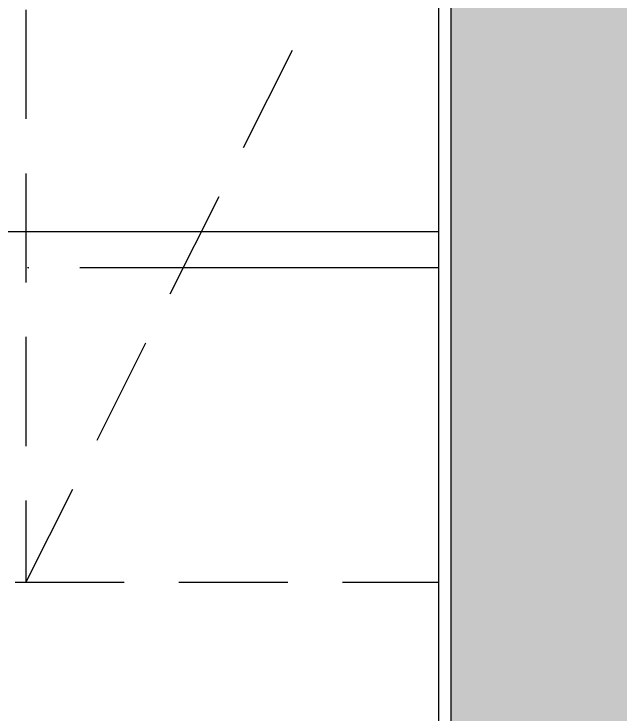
# Model space of a CAD drawing. Header units: millimetres. Extents: x 0 to 460316, y -63250 to 103204.
# Drawn here: x 62722 to 63604, y 26086 to 27105 of the extents above; entities that cross this region are included whole.
import ezdxf

# ---------------------------------------------------------------- set-up
doc = ezdxf.new("R2010")
doc.units = ezdxf.units.MM
doc.header["$LTSCALE"] = 25
doc.linetypes.add('ACAD_ISO05W100', pattern=[33, 24, -3, 0, -3, 0, -3])
doc.linetypes.add('HIDDEN', pattern=[9.525, 6.35, -3.175])
for name, color, linetype in [('06-LIGHT', 4, 'Continuous'), ('2-con', 2, 'Continuous'), ('ac-furniture', 152, 'Continuous'), ('ac-Ref', 8, 'Continuous'), ('ac-wall-fin', 3, 'Continuous'), ('CEIL-LIGHT', 7, 'Continuous')]:
    doc.layers.add(name, color=color, linetype=linetype)

msp = doc.modelspace()

# ---------------------------------------------------------------- hatches: boundary and pattern name
at = {"layer": 'ac-Ref'}
h = msp.add_hatch(color=256, dxfattribs=at)
h.dxf.hatch_style = 1
h.paths.add_polyline_path([(63806.86, 35328.4), (63261.86, 35328.4), (63261.86, 36338.4), (63826.86, 36338.4), (63826.86, 36538.4), (63061.86, 36538.4), (63061.86, 35128.4), (63536.86, 35128.4), (63536.86, 31955.09), (63806.86, 31955.09)])
h.paths.add_polyline_path([(66696.86, 34495.09), (66696.86, 36740.09), (66466.86, 36740.09), (66466.86, 36338.4), (66506.86, 36338.4), (66506.86, 32163.4), (64736.86, 32163.4), (64736.86, 31955.09), (66696.86, 31955.09)])
h.paths.add_polyline_path([(70674.86, 34368.09), (70941.86, 34368.09), (70941.86, 34568.98), (70676.86, 34568.98), (70676.86, 35340.09), (69808.86, 35340.09), (69808.86, 35140.09), (70498.86, 35140.09), (70498.86, 32165.09), (69686.86, 32165.09), (69686.86, 32030.09), (70681.86, 32030.09), (70681.86, 32230.09), (70674.86, 32230.09)])
h.paths.add_polyline_path([(72441.86, 36595.09), (71466.86, 36595.09), (71466.86, 36395.09), (72241.86, 36395.09), (72241.86, 35605.09), (71606.86, 35605.09), (71606.86, 34568.98), (71521.86, 34568.98), (71521.86, 34368.09), (72156.86, 34368.09), (72156.86, 32230.09), (72156.86, 32030.09), (72166.86, 32030.09), (72166.86, 27090.09), (71379.86, 27090.09), (71379.86, 26898.09), (72332.86, 26898.09), (72332.86, 25818.09), (71442.86, 25818.09), (71442.86, 25618.09), (72441.86, 25618.09)])
h.paths.add_polyline_path([(68608.86, 35340.09), (68083.86, 35340.09), (68083.86, 34495.09), (68358.86, 34495.09), (68358.86, 35140.09), (68608.86, 35140.09)])
h.paths.add_polyline_path([(70351.86, 30870.09), (69301.86, 30870.09), (69301.86, 30670.09), (70351.86, 30670.09)])
h.paths.add_polyline_path([(68274.86, 30870.09), (68064.86, 30870.09), (68064.86, 26898.09), (68679.86, 26898.09), (68679.86, 27090.09), (68274.86, 27090.09)])
h.paths.add_polyline_path([(68354.86, 25818.09), (68154.86, 25818.09), (68154.86, 25248.09), (68354.86, 25248.09)])
h.paths.add_polyline_path([(63634.86, 26918.09), (64264.86, 26918.09), (64264.86, 27118.09), (63546.86, 27118.09), (63546.86, 30573.09), (63356.86, 30573.09), (63356.86, 25633.09), (63341.86, 25633.09), (63341.86, 25433.09), (63434.86, 25433.09), (63434.86, 25248.09), (64354.86, 25248.09), (64354.86, 25448.09), (63634.86, 25448.09)])
h.paths.add_polyline_path([(60341.86, 30373.09), (62426.86, 30373.09), (62426.86, 30573.09), (60376.86, 30573.09), (60376.86, 32738.09), (61976.86, 32738.09), (61976.86, 31338.09), (62176.86, 31338.09), (62176.86, 33335.09), (62596.86, 33335.09), (62596.86, 33535.09), (61976.86, 33535.09), (61976.86, 32908.09), (60141.86, 32908.09), (60141.86, 25433.09), (60761.86, 25433.09), (60761.86, 25633.09), (60341.86, 25633.09)])

# ---------------------------------------------------------------- linework, layer by layer
at = {"layer": '06-LIGHT', "color": 10, "linetype": 'ACAD_ISO05W100'}
msp.add_line((60341.86, 26735.92), (63338.86, 26735.92), dxfattribs=at)
at = {"layer": '2-con'}
msp.add_lwpolyline([(63356.86, 30573.09), (63356.86, 25633.09), (63341.86, 25633.09), (63341.86, 25433.09), (63434.86, 25433.09), (63434.86, 25248.09), (64354.86, 25248.09), (64354.86, 25448.09), (63634.86, 25448.09), (63634.86, 26918.09), (64264.86, 26918.09), (64264.86, 27118.09), (63546.86, 27118.09), (63546.86, 30573.09), (63356.86, 30573.09)], dxfattribs=at)
at = {"layer": 'ac-furniture', "linetype": 'HIDDEN'}
for p, q in [((62738.86, 28778.09), (62738.86, 26278.09)), ((60341.86, 26278.09), (63338.86, 26278.09))]:
    msp.add_line(p, q, dxfattribs=at)
at = {"layer": 'ac-Ref', "linetype": 'HIDDEN'}
msp.add_line((63338.86, 27478.09), (62738.86, 26278.09), dxfattribs=at)
at = {"layer": 'ac-wall-fin'}
msp.add_line((63338.86, 30345.09), (63338.86, 25688.32), dxfattribs=at)
at = {"layer": 'CEIL-LIGHT'}
msp.add_line((60341.86, 26788.32), (63338.86, 26788.32), dxfattribs=at)

doc.saveas('drawing.dxf')
